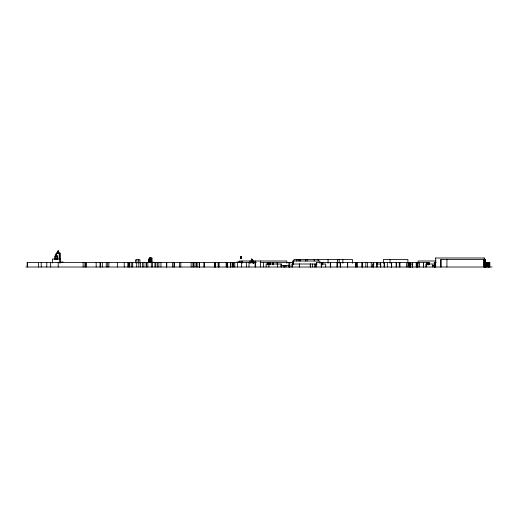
<?xml version="1.0" encoding="UTF-8"?>
<svg xmlns="http://www.w3.org/2000/svg" width="518" height="518" viewBox="0 0 518 518"><rect width="100%" height="100%" fill="white"/><g stroke="black" fill="none" stroke-linecap="round" stroke-linejoin="round"><path stroke-width="0.78" d="M55.931 254.487L56.689 254.487L56.65 255.827M435.632 257.996L484.349 257.996L484.349 267.016M251.748 259L251.962 261.506M251.334 259.499L252.337 259.499L252.337 263.261M436.014 261.007L418.13 261.007L418.13 263.261M60.464 262.004L63.079 262.004M237.05 262.004L241.524 262.004M148.038 262.257L154.39 262.257M27.286 262.509L27.286 267.016L27.253 262.509L256.339 262.509M260.153 262.509L293.317 262.509M316.485 262.509L406.397 262.509L406.397 267.016M407.044 262.509L429.131 262.509L429.066 264.763M436.24 262.509L434.142 262.509L434.142 267.016M483.831 262.509L489.86 262.509L489.86 267.016M317.133 264.012L292.094 264.012L292.094 267.016M321.011 264.012L325.68 264.012L325.68 267.016M374.048 264.012L372.494 264.012L372.494 267.016M376.677 264.012L380.575 264.012M412.911 264.012L410.567 264.012L410.567 267.016M281.132 265.514L289.717 265.514L289.717 267.016M432.439 265.514L435.483 265.514M25.9 267.016L492.1 267.016M489.154 262.509L489.154 267.016M488.727 262.509L488.727 267.016M488.649 262.509L488.649 267.016M488.092 262.509L488.092 267.016M487.956 262.509L487.956 267.016M486.933 262.509L486.933 267.016M486.842 262.509L486.842 267.016M485.508 262.509L485.508 267.016M485.437 267.016L485.437 259.499L440.876 259.499L440.876 267.016M485.36 259.499L485.36 267.016M485.249 262.509L485.178 267.016M484.984 262.509L484.984 267.016M484.427 259.499L484.427 267.016M484.259 257.996L484.259 267.016M484.065 259.499L484.065 267.016M483.954 259.499L483.954 267.016M446.93 259.499L446.917 267.016M440.941 259.499L440.941 267.016M435.69 257.996L435.632 267.016M435.418 262.509L435.431 267.016M434.79 262.509L434.79 267.016M434.731 262.509L434.731 267.016M432.795 267.016L432.795 264.012L426.016 264.012L426.016 267.016M428.988 262.509L428.988 264.763M428.839 262.509L428.839 264.763M428.256 262.509L428.256 264.763M428.153 262.509L428.153 264.763M427.842 262.509L427.842 264.763M427.726 262.509L427.726 264.763M426.813 262.509L426.813 264.763M426.567 262.509L426.567 264.763M426.282 264.012L426.282 267.016M423.588 262.509L423.588 267.016M423.478 262.509L423.471 267.016M419.58 262.509L419.593 267.016M417.858 262.509L417.858 267.016M417.786 262.509L417.767 267.016M417.255 262.509L417.255 267.016M416.362 262.509L416.362 267.016M416.219 262.509L416.258 267.016M412.581 262.509L412.581 267.016M412.438 262.509L412.438 267.016M410.787 264.012L410.787 267.016M410.114 262.509L410.114 267.016M410.023 262.509L410.023 267.016M409.11 262.509L409.11 267.016M408.877 262.509L408.877 267.016M407.88 267.016L407.88 259.499L383.456 259.499L383.456 263.261M399.928 262.509L399.928 267.016M399.261 262.509L399.261 267.016M396.49 262.509L396.49 267.016M396.128 262.509L396.128 267.016M391.66 262.509L391.66 267.016M391.453 262.509L391.388 267.016M391.368 262.509L391.368 267.016M390.041 259.499L390.041 263.261M387.315 262.509L387.315 267.016M384.479 262.509L384.479 267.016M384.116 262.509L384.116 267.016M380.724 262.509L380.724 267.016M380.367 262.509L380.367 267.016M377.052 262.509L377.052 267.016M376.851 262.509L376.851 267.016M373.582 262.509L373.582 267.016M373.374 262.509L373.374 267.016M371.27 262.509L371.27 267.016M367.404 262.509L367.404 267.016M365.825 262.509L365.825 267.016M362.658 262.509L362.658 267.016M362.445 262.509L362.445 267.016M361.817 262.509L361.817 267.016M357.524 262.509L357.524 267.016M356.533 262.509L356.533 267.016M355.808 262.509L355.808 267.016M355.691 262.509L355.691 267.016M352.454 263.261L352.454 259.499L293.933 259.499L293.933 261.007M347.675 262.509L347.675 267.016M347.559 262.509L347.559 267.016M342.858 259.499L342.858 263.261M340.54 262.509L340.54 267.016M340.248 262.509L340.248 267.016M339.135 259.499L339.135 263.261M337.509 259.499L337.509 263.261M337.315 262.509L337.315 267.016M337.011 262.509L337.011 267.016M330.646 262.509L330.646 267.016M330.335 262.509L330.335 267.016M328.069 259.499L328.069 263.261M322.798 262.509L322.798 264.763M321.4 262.509L321.4 267.016M321.302 262.509L321.302 267.016M319.871 263.261L319.871 261.007L292.825 261.007L292.825 264.763M318.156 259.499L318.156 261.007M316.569 262.509L316.485 267.016M315.559 264.012L315.559 267.016M314.802 264.012L314.802 267.016M314.212 259.499L314.212 261.007M312.503 264.012L312.503 267.016M310.431 264.012L310.431 267.016M310.263 264.012L310.263 267.016M307.077 259.499L307.077 261.007M305.38 259.499L305.38 261.007M300.278 259.499L300.278 261.007M299.521 259.499L299.521 261.007M299.488 264.012L299.488 267.016M299.32 264.012L299.32 267.016M298.135 259.499L298.135 261.007M296.335 259.499L296.335 261.007M293.188 261.007L293.188 264.763M292.236 264.012L292.236 267.016M289.834 262.509L289.84 267.016M289.161 265.514L289.161 267.016M288.902 262.509L288.889 267.016M286.81 263.261L286.81 261.007L239.076 261.007L239.076 262.509M286.046 265.514L286.046 267.016M284.803 265.514L284.803 267.016M284.55 265.514L284.55 267.016M283.333 265.514L283.333 267.016M281.293 267.016L281.28 264.012L266.135 264.012L266.135 267.016M281.08 264.012L281.08 267.016M277.648 264.012L277.648 267.016M277.221 262.509L277.221 264.763M273.122 262.509L273.187 264.763M272.895 262.509L272.895 264.763M269.742 262.509L269.742 264.763M268.959 262.509L268.959 264.763M268.881 264.012L268.881 267.016M267.657 262.509L267.657 264.763M267.314 262.509L267.314 264.763M263.461 262.509L263.461 267.016M260.522 261.007L260.483 267.016M255.646 261.007L255.646 267.016M255.128 262.509L255.128 267.016M253.898 261.007L253.898 263.261M253.755 261.007L253.755 263.261M253.542 261.007L253.542 263.261M252.104 259.499L252.104 261.506M251.903 259L251.877 260.004M251.819 259L251.793 260.004M251.58 259.499L251.58 261.506M251.392 259.499L251.334 261.506M250.841 261.007L250.841 263.261M249.935 261.007L249.935 263.261M249.009 262.509L249.009 267.016M246.361 262.509L246.361 267.016M242.171 261.007L242.171 263.261M241.42 262.509L241.42 267.016M241.051 256.747L241.051 258.501M240.825 256.747L240.818 258.501M237.581 262.509L237.581 267.016M234.771 262.509L234.771 267.016M233.689 262.509L233.689 267.016M232.86 262.509L232.86 267.016M232.226 262.509L232.226 267.016M230.698 262.509L230.698 267.016M230.439 262.509L230.439 267.016M227.648 262.509L227.648 267.016M227.376 262.509L227.344 267.016M227.02 262.509L227.02 267.016M226.159 262.509L226.159 267.016M219.082 262.509L219.082 267.016M218.292 262.509L218.298 267.016M218.227 262.509L218.24 267.016M215.475 262.509L215.475 267.016M215.274 262.509L215.274 267.016M204.416 262.509L204.416 267.016M203.885 262.509L203.911 267.016M199.449 262.509L199.449 267.016M199.333 267.016L199.294 262.509L199.262 267.016M197.131 262.509L197.131 267.016M196.316 262.509L196.316 267.016M194.943 262.509L194.943 267.016M193.395 262.509L193.395 267.016M192.942 262.509L192.942 267.016M191.142 262.509L191.142 267.016M180.801 262.509L180.801 267.016M179.409 262.509L179.409 267.016M174.547 262.509L174.547 267.016M173.944 262.509L173.944 267.016M172.643 262.509L172.643 267.016M166.764 262.509L166.764 267.016M166.569 262.509L166.569 267.016M160.962 262.509L160.962 267.016M158.864 262.509L158.864 267.016M157.414 262.509L157.414 267.016M155.847 262.509L155.847 267.016M154.953 262.509L154.953 267.016M152.499 262.509L152.499 267.016M152.039 262.509L152.039 257.996L150.382 257.996L150.382 262.509M151.632 257.996L151.632 262.509M151.314 262.509L151.314 267.016M150.971 257.996L150.971 262.509M150.46 262.509L150.414 257.744L149.793 257.744L149.793 259.253M150.272 257.744L150.272 259.253M150.032 257.744L150.032 259.253M149.942 257.744L149.942 259.253M149.728 262.153L149.728 259L148.692 259L148.692 262.153M148.841 259L148.841 262.153M147.85 262.509L147.85 267.016M146.329 262.509L146.329 267.016M146.173 262.509L146.173 267.016M143.868 262.509L143.868 267.016M142.625 262.509L142.625 267.016M140.572 262.509L140.572 267.016M139.951 262.982L139.944 259.751L135.612 259.751L135.612 262.982M138.856 262.509L138.856 267.016M138.669 259.751L138.669 262.982M136.875 259.751L136.875 262.982M136.707 262.509L136.707 267.016M132.699 262.509L132.699 267.016M131.747 262.509L131.747 267.016M129.772 262.509L129.772 267.016M129.183 262.509L129.183 267.016M128.464 262.509L128.464 267.016M127.842 262.509L127.842 267.016M124.236 262.509L124.236 267.016M117.366 262.509L117.366 267.016M108.871 262.509L108.871 267.016M107.679 262.509L107.679 267.016M106.261 262.509L106.261 267.016M102.337 262.509L102.337 267.016M100.44 262.509L100.44 267.016M100.026 262.509L100.026 267.016M96.154 262.509L96.18 267.016M86.137 262.509L86.137 267.016M85.891 262.509L85.891 267.016M84.933 262.509L84.933 267.016M83.113 262.509L83.113 267.016M60.464 263.008L60.464 259L52.486 259L52.486 263.008M60.179 259.22L60.179 252.985L56.164 252.985L56.164 256.106M59.79 252.985L59.79 259.22M59.395 259L59.395 263.008M59.214 252.985L59.214 259.22M58.43 253.237L58.398 250.984L57.854 250.984L57.854 253.237M58.294 250.984L58.294 253.237M58.217 250.984L58.217 253.237M58.21 262.509L58.21 267.016M57.699 259.499L57.699 255.996L54.973 255.996L54.973 259.499M57.55 255.996L57.55 259.499M56.695 255.996L56.695 259.499M56.553 252.985L56.553 256.106M56.41 254.487L56.507 255.827M56.203 254.487L56.203 255.827M55.97 254.487L55.931 255.827M55.627 255.996L55.627 259.499M55.122 255.996L55.122 259.499M50.641 262.509L50.641 267.016M46.775 262.509L46.775 267.016M41.213 262.509L41.213 267.016M38.455 262.509L38.455 267.016M241.22 256.747L240.656 256.747L240.663 258.501L241.22 258.501L241.213 256.747M269.872 264.763L269.872 262.509L269.833 264.763M214.504 267.016L214.504 262.509L214.446 267.016M58.068 253.237L58.068 250.984L57.997 253.237"/></g></svg>
